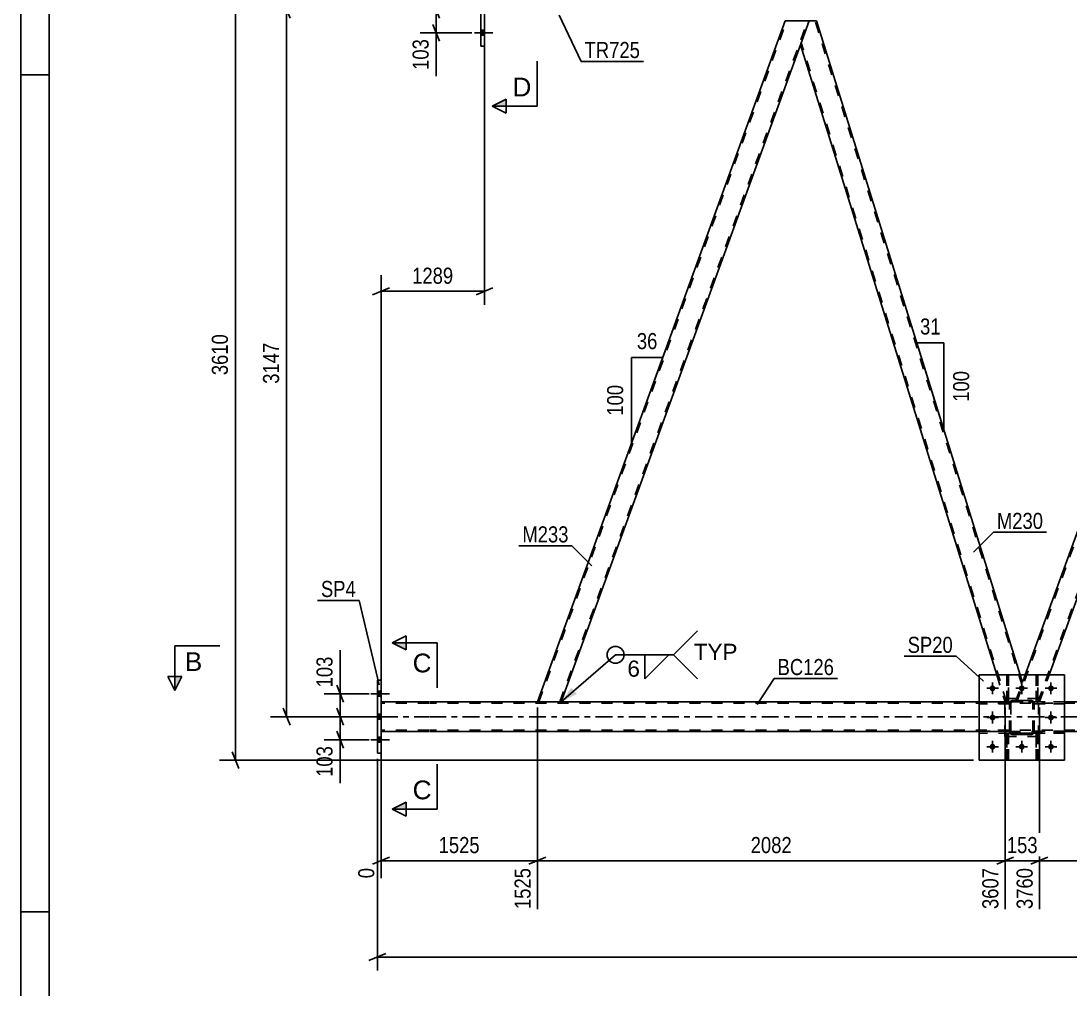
# Model space of a CAD drawing. Header units: millimetres. Extents: x 0 to 841, y 0 to 594.
# Drawn here: x 0 to 186.8, y 284.3 to 456.6 of the extents above; entities that cross this region are included whole.
import ezdxf

# ---------------------------------------------------------------- set-up
doc = ezdxf.new("R2010")
doc.units = ezdxf.units.MM
doc.linetypes.add('DXK_LINE_DOT2', pattern=[3.9198, 1.9599, -1.9599])
doc.linetypes.add('DXK_LINE_DOT3', pattern=[5.9187, 2.979, -0.9799, 0.9799, -0.9799])
doc.styles.add('Arial', font='arial.ttf', dxfattribs={"height": 0.2})
doc.styles.add('Arial Narrow', font='ARIALN.TTF', dxfattribs={"height": 0.2})

# ---------------------------------------------------------------- blocks, each defined once
blk = doc.blocks.new('Unknown-248143587-1133')
at = {"color": 5, "linetype": 'Continuous'}
for p, q in [((0, 594), (0, 0)), ((5, 589), (5, 5)), ((5, 447), (0, 447)), ((5, 298), (0, 298))]:
    blk.add_line(p, q, dxfattribs=at)
blk = doc.blocks.new('Bolt-248143587-3874 - 3863')
at = {"linetype": 'Continuous'}
for points in [[(173.52, 337.8, -1), (172.48, 337.8, -1)], [(178.72, 337.8, -1), (177.68, 337.8, -1)], [(183.92, 337.8, -1), (182.88, 337.8, -1)], [(173.52, 332.6, -1), (172.48, 332.6, -1)], [(183.92, 332.6, -1), (182.88, 332.6, -1)], [(173.52, 327.4, -1), (172.48, 327.4, -1)], [(178.72, 327.4, -1), (177.68, 327.4, -1)], [(183.92, 327.4, -1), (182.88, 327.4, -1)]]:
    blk.add_hatch(color=1, dxfattribs=at).paths.add_polyline_path(points)
at = {"color": 1, "linetype": 'Continuous'}
for p, q in [((173, 338.84), (173, 336.76)), ((178.2, 338.84), (178.2, 336.76)), ((183.4, 338.84), (183.4, 336.76)), ((174.04, 337.8), (171.96, 337.8)), ((179.24, 337.8), (177.16, 337.8)), ((184.44, 337.8), (182.36, 337.8)), ((174.04, 332.6), (171.96, 332.6)), ((173, 333.64), (173, 331.56)), ((184.44, 332.6), (182.36, 332.6)), ((183.4, 333.64), (183.4, 331.56)), ((174.04, 327.4), (171.96, 327.4)), ((173, 328.44), (173, 326.36)), ((179.24, 327.4), (177.16, 327.4)), ((178.2, 328.44), (178.2, 326.36)), ((184.44, 327.4), (182.36, 327.4)), ((183.4, 328.44), (183.4, 326.36))]:
    blk.add_line(p, q, dxfattribs=at)
blk = doc.blocks.new('Part-248143587-3950 - 3863')
at = {"color": 2, "linetype": 'Continuous'}
for p, q in [((72.63, 335.38), (64.11, 335.38)), ((170.6, 335.38), (72.73, 335.38)), ((340.86, 335.38), (185.8, 335.38)), ((72.63, 330.1), (64.11, 330.1)), ((170.6, 330.1), (72.73, 330.1)), ((340.86, 330.1), (185.8, 330.1))]:
    blk.add_line(p, q, dxfattribs=at)
at = {"color": 7, "linetype": 'DXK_LINE_DOT2'}
for p, q in [((64.11, 330.1), (64.11, 335.38)), ((72.63, 335.14), (64.11, 335.14)), ((744.27, 335.14), (72.73, 335.14)), ((185.8, 335.38), (170.6, 335.38)), ((72.63, 330.34), (64.11, 330.34)), ((744.27, 330.34), (72.73, 330.34)), ((185.8, 330.1), (170.6, 330.1))]:
    blk.add_line(p, q, dxfattribs=at)
at = {"color": 7, "linetype": 'DXK_LINE_DOT3'}
for p, q in [((64.11, 332.74), (72.63, 332.74)), ((72.73, 332.74), (744.27, 332.74))]:
    blk.add_line(p, q, dxfattribs=at)
blk = doc.blocks.new('Part-248143587-3980 - 3863')
at = {"color": 7, "linetype": 'DXK_LINE_DOT2'}
for p, q in [((176, 335.12), (176.04, 335.31)), ((176.04, 335.31), (176, 335.12)), ((176, 330.08), (176, 335.12)), ((176, 335.12), (176, 335.12)), ((176, 330.08), (176, 335.12)), ((176.24, 335.12), (176.26, 335.21)), ((176.26, 335.21), (176.24, 335.12)), ((176.24, 330.08), (176.24, 335.12)), ((176.24, 335.12), (176.24, 335.12)), ((176.24, 335.12), (176.24, 330.08)), ((176.26, 335.21), (176.31, 335.29)), ((176.31, 335.29), (176.26, 335.21)), ((176.3, 335.57), (176.48, 335.6)), ((176.48, 335.6), (176.3, 335.57)), ((176.31, 335.29), (176.39, 335.34)), ((176.39, 335.34), (176.31, 335.29)), ((176.39, 335.34), (176.48, 335.36)), ((176.48, 335.36), (176.39, 335.34)), ((176.48, 335.6), (179.92, 335.6)), ((176.48, 335.6), (176.48, 335.6)), ((176.48, 335.6), (179.92, 335.6)), ((176.48, 335.36), (179.92, 335.36)), ((176.48, 335.36), (176.48, 335.36)), ((176.48, 335.36), (179.92, 335.36)), ((179.92, 335.6), (179.92, 335.6)), ((179.92, 335.6), (180.1, 335.57)), ((180.1, 335.57), (179.92, 335.6)), ((179.92, 335.36), (179.92, 335.36)), ((179.92, 335.36), (180.01, 335.34)), ((180.01, 335.34), (180.09, 335.29)), ((180.09, 335.29), (180.14, 335.21)), ((180.14, 335.21), (180.09, 335.29)), ((180.14, 335.21), (180.16, 335.12)), ((180.16, 335.12), (180.14, 335.21)), ((180.16, 330.08), (180.16, 335.12)), ((180.16, 335.12), (180.16, 335.12)), ((180.16, 330.08), (180.16, 335.12)), ((180.36, 335.31), (180.4, 335.12)), ((180.4, 335.12), (180.36, 335.31)), ((180.4, 330.08), (180.4, 335.12)), ((180.4, 335.12), (180.4, 335.12)), ((180.4, 330.08), (180.4, 335.12)), ((176, 330.08), (176, 330.08)), ((176.04, 329.9), (176, 330.08)), ((176, 330.08), (176.04, 329.9)), ((176.24, 330.08), (176.24, 330.08)), ((176.26, 329.99), (176.24, 330.08)), ((176.24, 330.08), (176.26, 329.99)), ((176.31, 329.91), (176.26, 329.99)), ((176.26, 329.99), (176.31, 329.91)), ((176.48, 329.6), (176.3, 329.64)), ((176.3, 329.64), (176.48, 329.6)), ((176.39, 329.86), (176.31, 329.91)), ((176.48, 329.84), (176.39, 329.86)), ((176.48, 329.84), (179.92, 329.84)), ((176.48, 329.84), (176.48, 329.84)), ((176.48, 329.84), (179.92, 329.84)), ((176.48, 329.6), (179.92, 329.6)), ((176.48, 329.6), (176.48, 329.6)), ((179.92, 329.6), (176.48, 329.6)), ((180.01, 329.86), (179.92, 329.84)), ((179.92, 329.84), (180.01, 329.86)), ((179.92, 329.84), (179.92, 329.84)), ((180.1, 329.64), (179.92, 329.6)), ((179.92, 329.6), (180.1, 329.64)), ((179.92, 329.6), (179.92, 329.6)), ((180.09, 329.91), (180.01, 329.86)), ((180.01, 329.86), (180.09, 329.91)), ((180.14, 329.99), (180.09, 329.91)), ((180.09, 329.91), (180.14, 329.99)), ((180.16, 330.08), (180.14, 329.99)), ((180.14, 329.99), (180.16, 330.08)), ((180.16, 330.08), (180.16, 330.08)), ((180.4, 330.08), (180.36, 329.9)), ((180.36, 329.9), (180.4, 330.08)), ((180.4, 330.08), (180.4, 330.08))]:
    blk.add_line(p, q, dxfattribs=at)
at = {"color": 7, "linetype": 'DXK_LINE_DOT3'}
blk.add_line((178.2, 332.6), (178.2, 332.6), dxfattribs=at)
at = {"color": 7, "linetype": 'DXK_LINE_DOT2'}
for centre, start, end in [((176.48, 335.12), 112.5, 157.5), ((176.48, 335.12), 112.5, 157.5), ((179.92, 335.12), 22.5, 67.5), ((179.92, 335.12), 22.5, 67.5), ((176.48, 330.08), 202.5, 247.5), ((176.48, 330.08), 202.5, 247.5), ((179.92, 330.08), 292.5, 337.5), ((179.92, 330.08), 292.5, 337.5)]:
    blk.add_arc(centre, 0.48, start, end, dxfattribs=at)
blk = doc.blocks.new('Part-248143587-3921 - 3863')
at = {"color": 2, "linetype": 'Continuous'}
for p, q in [((185.8, 340.2), (170.6, 340.2)), ((170.6, 340.2), (170.6, 325)), ((185.8, 340.2), (185.8, 325)), ((185.8, 325), (170.6, 325))]:
    blk.add_line(p, q, dxfattribs=at)
blk = doc.blocks.new('Part-248143587-3922 - 3863')
at = {"color": 7, "linetype": 'DXK_LINE_DOT2'}
for p, q in [((180.4, 335.04), (180.4, 335.36)), ((180.4, 335.36), (185.8, 335.36)), ((185.8, 335.04), (180.4, 335.04)), ((181, 335.04), (181, 335.36)), ((185.8, 335.36), (185.8, 335.04))]:
    blk.add_line(p, q, dxfattribs=at)
blk = doc.blocks.new('Part-248143587-3923 - 3863')
at = {"color": 7, "linetype": 'DXK_LINE_DOT2'}
for p, q in [((180.4, 329.84), (180.4, 330.16)), ((180.4, 330.16), (185.8, 330.16)), ((185.8, 329.84), (180.4, 329.84)), ((181, 329.84), (181, 330.16)), ((185.8, 330.16), (185.8, 329.84))]:
    blk.add_line(p, q, dxfattribs=at)
blk = doc.blocks.new('Part-248143587-3924 - 3863')
at = {"color": 7, "linetype": 'DXK_LINE_DOT2'}
for p, q in [((176, 335.36), (170.6, 335.36)), ((170.6, 335.04), (170.6, 335.36)), ((176, 335.04), (170.6, 335.04)), ((175.4, 335.04), (175.4, 335.36)), ((176, 335.36), (176, 335.04))]:
    blk.add_line(p, q, dxfattribs=at)
blk = doc.blocks.new('Part-248143587-3925 - 3863')
at = {"color": 7, "linetype": 'DXK_LINE_DOT2'}
for p, q in [((176, 330.16), (170.6, 330.16)), ((170.6, 329.84), (170.6, 330.16)), ((176, 329.84), (170.6, 329.84)), ((175.4, 329.84), (175.4, 330.16)), ((176, 330.16), (176, 329.84))]:
    blk.add_line(p, q, dxfattribs=at)
blk = doc.blocks.new('Part-248143587-3926 - 3863')
at = {"color": 2, "linetype": 'Continuous'}
for p, q in [((180.75, 340.2), (180.75, 340.2)), ((181.07, 340.2), (180.75, 340.2)), ((181.07, 340.2), (181.07, 340.2))]:
    blk.add_line(p, q, dxfattribs=at)
at = {"color": 7, "linetype": 'DXK_LINE_DOT2'}
for p, q in [((180.75, 335.36), (180.75, 340.2)), ((181.07, 335.36), (181.07, 340.2)), ((180.75, 335.96), (181.07, 335.96)), ((181.07, 335.36), (180.75, 335.36))]:
    blk.add_line(p, q, dxfattribs=at)
blk = doc.blocks.new('Part-248143587-3927 - 3863')
at = {"color": 2, "linetype": 'Continuous'}
for p, q in [((175.55, 340.2), (175.55, 340.2)), ((175.87, 340.2), (175.55, 340.2)), ((175.87, 340.2), (175.87, 340.2))]:
    blk.add_line(p, q, dxfattribs=at)
at = {"color": 7, "linetype": 'DXK_LINE_DOT2'}
for p, q in [((175.55, 335.36), (175.55, 340.2)), ((175.87, 335.36), (175.87, 340.2)), ((175.55, 335.96), (175.87, 335.96)), ((175.87, 335.36), (175.55, 335.36))]:
    blk.add_line(p, q, dxfattribs=at)
blk = doc.blocks.new('Part-248143587-3928 - 3863')
at = {"color": 7, "linetype": 'DXK_LINE_DOT2'}
for p, q in [((181.07, 329.84), (180.75, 329.84)), ((180.75, 329.84), (180.75, 325)), ((180.75, 329.24), (181.07, 329.24)), ((181.07, 329.84), (181.07, 325)), ((180.75, 325), (181.07, 325))]:
    blk.add_line(p, q, dxfattribs=at)
blk = doc.blocks.new('Part-248143587-3929 - 3863')
at = {"color": 7, "linetype": 'DXK_LINE_DOT2'}
for p, q in [((175.87, 329.84), (175.55, 329.84)), ((175.55, 329.84), (175.55, 325)), ((175.55, 329.24), (175.87, 329.24)), ((175.87, 329.84), (175.87, 325)), ((175.55, 325), (175.87, 325))]:
    blk.add_line(p, q, dxfattribs=at)
blk = doc.blocks.new('Bolt-248143587-3930 - 3863')
at = {"linetype": 'Continuous'}
for points in [[(82.53, 462.26), (82.53, 463.14), (81.89, 463.14), (81.89, 462.26)], [(82.53, 462.26), (82.53, 463.14), (81.89, 463.14), (81.89, 462.26)], [(82.53, 462.26), (82.53, 463.14), (81.89, 463.14), (81.89, 462.26)], [(82.53, 458.16), (82.53, 459.04), (81.89, 459.04), (81.89, 458.16)], [(82.53, 458.16), (82.53, 459.04), (81.89, 459.04), (81.89, 458.16)], [(82.53, 454.06), (82.53, 454.94), (81.89, 454.94), (81.89, 454.06)], [(82.53, 454.06), (82.53, 454.94), (81.89, 454.94), (81.89, 454.06)], [(82.53, 454.06), (82.53, 454.94), (81.89, 454.94), (81.89, 454.06)]]:
    blk.add_hatch(color=1, dxfattribs=at).paths.add_polyline_path(points)
at = {"color": 1, "linetype": 'Continuous'}
for p, q in [((80.73, 462.7), (84.05, 462.7)), ((80.73, 462.7), (84.05, 462.7)), ((80.73, 462.7), (84.05, 462.7)), ((81.89, 463.14), (82.53, 463.14)), ((81.89, 463.14), (82.53, 463.14)), ((81.89, 463.14), (82.53, 463.14)), ((81.89, 462.26), (82.53, 462.26)), ((81.89, 462.26), (82.53, 462.26)), ((81.89, 462.26), (82.53, 462.26)), ((80.73, 458.6), (84.05, 458.6)), ((80.73, 458.6), (84.05, 458.6)), ((81.89, 459.04), (82.53, 459.04)), ((81.89, 459.04), (82.53, 459.04)), ((81.89, 458.16), (82.53, 458.16)), ((81.89, 458.16), (82.53, 458.16)), ((80.73, 454.5), (84.05, 454.5)), ((80.73, 454.5), (84.05, 454.5)), ((80.73, 454.5), (84.05, 454.5)), ((81.89, 454.94), (82.53, 454.94)), ((81.89, 454.94), (82.53, 454.94)), ((81.89, 454.94), (82.53, 454.94)), ((81.89, 454.06), (82.53, 454.06)), ((81.89, 454.06), (82.53, 454.06)), ((81.89, 454.06), (82.53, 454.06))]:
    blk.add_line(p, q, dxfattribs=at)
blk = doc.blocks.new('Bolt-248143587-3931 - 3863')
at = {"linetype": 'Continuous'}
for points in [[(64.11, 336.4), (64.11, 337.28), (63.47, 337.28), (63.47, 336.4)], [(64.11, 336.4), (64.11, 337.28), (63.47, 337.28), (63.47, 336.4)], [(64.11, 336.4), (64.11, 337.28), (63.47, 337.28), (63.47, 336.4)], [(64.11, 332.3), (64.11, 333.18), (63.47, 333.18), (63.47, 332.3)], [(64.11, 332.3), (64.11, 333.18), (63.47, 333.18), (63.47, 332.3)], [(64.11, 328.2), (64.11, 329.08), (63.47, 329.08), (63.47, 328.2)], [(64.11, 328.2), (64.11, 329.08), (63.47, 329.08), (63.47, 328.2)], [(64.11, 328.2), (64.11, 329.08), (63.47, 329.08), (63.47, 328.2)]]:
    blk.add_hatch(color=1, dxfattribs=at).paths.add_polyline_path(points)
at = {"color": 1, "linetype": 'Continuous'}
for p, q in [((62.31, 336.84), (65.63, 336.84)), ((62.31, 336.84), (65.63, 336.84)), ((62.31, 336.84), (65.63, 336.84)), ((63.47, 337.28), (64.11, 337.28)), ((63.47, 337.28), (64.11, 337.28)), ((63.47, 337.28), (64.11, 337.28)), ((63.47, 336.4), (64.11, 336.4)), ((63.47, 336.4), (64.11, 336.4)), ((63.47, 336.4), (64.11, 336.4)), ((62.31, 332.74), (65.63, 332.74)), ((62.31, 332.74), (65.63, 332.74)), ((63.47, 333.18), (64.11, 333.18)), ((63.47, 333.18), (64.11, 333.18)), ((63.47, 332.3), (64.11, 332.3)), ((63.47, 332.3), (64.11, 332.3)), ((63.47, 329.08), (64.11, 329.08)), ((63.47, 329.08), (64.11, 329.08)), ((63.47, 329.08), (64.11, 329.08)), ((62.31, 328.64), (65.63, 328.64)), ((62.31, 328.64), (65.63, 328.64)), ((62.31, 328.64), (65.63, 328.64)), ((63.47, 328.2), (64.11, 328.2)), ((63.47, 328.2), (64.11, 328.2)), ((63.47, 328.2), (64.11, 328.2))]:
    blk.add_line(p, q, dxfattribs=at)
blk = doc.blocks.new('Part-248143587-3978 - 3863')
at = {"color": 2, "linetype": 'Continuous'}
for p, q in [((81.89, 465.1), (82.53, 465.1)), ((81.89, 452.1), (81.89, 465.1)), ((82.53, 465.1), (82.53, 452.1)), ((82.53, 452.1), (81.89, 452.1))]:
    blk.add_line(p, q, dxfattribs=at)
blk = doc.blocks.new('Part-248143587-3979 - 3863')
at = {"color": 7, "linetype": 'DXK_LINE_DOT2'}
for p, q in [((181.2, 336), (175.2, 336)), ((175.2, 329.2), (175.2, 336)), ((181.2, 329.2), (181.2, 336)), ((181.2, 329.2), (175.2, 329.2))]:
    blk.add_line(p, q, dxfattribs=at)
blk = doc.blocks.new('Part-248143587-3985 - 3863')
at = {"color": 2, "linetype": 'Continuous'}
for p, q in [((140.33, 456.6), (138.79, 452.35)), ((141.65, 456.6), (140.33, 456.6)), ((177.93, 340.2), (141.65, 456.6)), ((173.74, 340.2), (138.79, 452.35))]:
    blk.add_line(p, q, dxfattribs=at)
at = {"color": 7, "linetype": 'DXK_LINE_DOT2'}
for p, q in [((178.22, 338.48), (141.4, 456.6)), ((175.5, 335.38), (138.92, 452.72)), ((173.74, 340.2), (175.24, 335.38)), ((178.35, 338.85), (177.93, 340.2)), ((177.09, 335.38), (178.35, 338.85)), ((175.24, 335.38), (177.09, 335.38))]:
    blk.add_line(p, q, dxfattribs=at)
blk = doc.blocks.new('Part-248143587-3990 - 3863')
at = {"color": 2, "linetype": 'Continuous'}
for p, q in [((91.95, 335.38), (136.08, 456.6)), ((136.08, 456.6), (140.33, 456.6)), ((96.21, 335.38), (138.79, 452.35))]:
    blk.add_line(p, q, dxfattribs=at)
at = {"color": 7, "linetype": 'DXK_LINE_DOT2'}
for p, q in [((92.21, 335.38), (136.33, 456.6)), ((95.96, 335.38), (140.08, 456.6)), ((136.33, 456.6), (136.35, 456.6)), ((138.79, 452.35), (140.33, 456.6)), ((96.21, 335.38), (91.95, 335.38))]:
    blk.add_line(p, q, dxfattribs=at)
blk = doc.blocks.new('Part-248143587-3995 - 3863')
at = {"color": 7, "linetype": 'DXK_LINE_DOT2'}
for p, q in [((177.34, 335.38), (221.46, 456.6)), ((181.09, 335.38), (225.21, 456.6)), ((221.46, 456.6), (221.48, 456.6)), ((225.47, 456.6), (223.92, 452.35)), ((177.09, 335.38), (178.84, 340.2)), ((181.35, 335.38), (183.1, 340.2)), ((181.35, 335.38), (177.09, 335.38))]:
    blk.add_line(p, q, dxfattribs=at)
at = {"color": 2, "linetype": 'Continuous'}
for p, q in [((221.21, 456.6), (178.84, 340.2)), ((225.47, 456.6), (221.21, 456.6)), ((183.1, 340.2), (223.92, 452.35))]:
    blk.add_line(p, q, dxfattribs=at)
blk = doc.blocks.new('Part-248143587-4035 - 3863')
at = {"color": 2, "linetype": 'Continuous'}
for p, q in [((63.47, 339.24), (64.11, 339.24)), ((63.47, 326.24), (63.47, 339.24)), ((64.11, 339.24), (64.11, 326.24)), ((64.11, 326.24), (63.47, 326.24))]:
    blk.add_line(p, q, dxfattribs=at)
blk = doc.blocks.new('Part-248143587-4052 - 3863')
at = {"color": 7, "linetype": 'DXK_LINE_DOT2'}
for p, q in [((181.2, 335.36), (180.4, 335.36)), ((180.4, 335.36), (180.4, 335.04)), ((180.4, 335.04), (180.4, 335.36)), ((180.4, 335.04), (185.8, 335.04)), ((185.8, 335.36), (181, 335.36)), ((181, 335.36), (181, 335.04)), ((185.8, 335.36), (185.8, 335.04))]:
    blk.add_line(p, q, dxfattribs=at)
blk = doc.blocks.new('Part-248143587-4055 - 3863')
at = {"color": 7, "linetype": 'DXK_LINE_DOT2'}
for p, q in [((185.8, 330.16), (180.4, 330.16)), ((180.4, 329.84), (180.4, 330.16)), ((180.4, 329.84), (180.4, 330.16)), ((180.4, 329.84), (185.8, 329.84)), ((181, 329.84), (181, 330.16)), ((185.8, 330.1), (185.8, 330.16))]:
    blk.add_line(p, q, dxfattribs=at)
at = {"color": 2, "linetype": 'Continuous'}
for q in [(185.8, 330.1), (185.8, 329.84)]:
    blk.add_line((185.8, 329.84), q, dxfattribs=at)
blk = doc.blocks.new('Part-248143587-4058 - 3863')
at = {"color": 7, "linetype": 'DXK_LINE_DOT2'}
for p, q in [((170.6, 335.04), (170.6, 335.36)), ((170.6, 335.36), (175.87, 335.36)), ((176, 335.04), (170.6, 335.04)), ((175.4, 335.04), (175.4, 335.36)), ((175.4, 335.36), (176, 335.36)), ((175.4, 335.04), (176, 335.04)), ((176, 335.04), (176, 335.36)), ((176, 335.36), (176, 335.04))]:
    blk.add_line(p, q, dxfattribs=at)
blk = doc.blocks.new('Part-248143587-4061 - 3863')
at = {"color": 7, "linetype": 'DXK_LINE_DOT2'}
for p, q in [((170.6, 329.84), (170.6, 330.16)), ((170.6, 330.16), (176, 330.16)), ((176, 329.84), (170.6, 329.84)), ((175.4, 329.84), (175.4, 330.16)), ((175.4, 330.16), (176, 330.16)), ((175.4, 329.84), (176, 329.84)), ((176, 329.84), (176, 330.16)), ((176, 330.16), (176, 329.84))]:
    blk.add_line(p, q, dxfattribs=at)
blk = doc.blocks.new('Part-248143587-4085 - 3863')
at = {"color": 7, "linetype": 'DXK_LINE_DOT2'}
for p, q in [((170.6, 325), (170.6, 340.2)), ((185.8, 340.2), (170.6, 340.2)), ((185.8, 330.1), (185.8, 335.38))]:
    blk.add_line(p, q, dxfattribs=at)
at = {"color": 2, "linetype": 'Continuous'}
for p, q in [((185.8, 340.2), (185.8, 340.2)), ((185.8, 335.38), (185.8, 340.2)), ((185.8, 325), (185.8, 330.1)), ((170.6, 325), (170.6, 325)), ((170.6, 325), (185.8, 325))]:
    blk.add_line(p, q, dxfattribs=at)
blk = doc.blocks.new('Part-248143587-4086 - 3863')
at = {"color": 7, "linetype": 'DXK_LINE_DOT2'}
for p, q in [((175.87, 340.2), (175.55, 340.2)), ((175.55, 340.2), (175.55, 335.96)), ((175.55, 335.36), (175.55, 340.2)), ((175.87, 335.96), (175.87, 340.2)), ((175.87, 340.2), (175.87, 335.36)), ((175.87, 335.96), (175.55, 335.96)), ((175.55, 335.96), (175.55, 335.36)), ((175.87, 335.36), (175.55, 335.36)), ((175.87, 335.36), (175.87, 335.96)), ((175.87, 335.36), (175.87, 335.36))]:
    blk.add_line(p, q, dxfattribs=at)
blk = doc.blocks.new('Part-248143587-4087 - 3863')
at = {"color": 7, "linetype": 'DXK_LINE_DOT2'}
for p, q in [((181.07, 340.2), (180.75, 340.2)), ((180.75, 340.2), (180.75, 335.96)), ((180.75, 335.36), (180.75, 340.2)), ((181.07, 335.96), (181.07, 340.2)), ((181.07, 340.2), (181.07, 335.36)), ((181.07, 335.96), (180.75, 335.96)), ((180.75, 335.96), (180.75, 335.36)), ((181.07, 335.36), (180.75, 335.36)), ((181.07, 335.36), (181.07, 335.96)), ((181.07, 335.36), (181.07, 335.36))]:
    blk.add_line(p, q, dxfattribs=at)
blk = doc.blocks.new('Part-248143587-4088 - 3863')
at = {"color": 7, "linetype": 'DXK_LINE_DOT2'}
for p, q in [((175.87, 329.84), (175.55, 329.84)), ((175.55, 329.24), (175.55, 329.84)), ((175.55, 325), (175.55, 329.84)), ((175.87, 329.24), (175.55, 329.24)), ((175.55, 329.24), (175.55, 325)), ((175.87, 329.84), (175.87, 325)), ((175.87, 325), (175.87, 329.84))]:
    blk.add_line(p, q, dxfattribs=at)
at = {"color": 2, "linetype": 'Continuous'}
blk.add_line((175.55, 325), (175.87, 325), dxfattribs=at)
blk = doc.blocks.new('Part-248143587-4089 - 3863')
at = {"color": 7, "linetype": 'DXK_LINE_DOT2'}
for p, q in [((181.07, 329.84), (180.75, 329.84)), ((180.75, 329.24), (180.75, 329.84)), ((180.75, 325), (180.75, 329.84)), ((181.07, 329.24), (180.75, 329.24)), ((180.75, 329.24), (180.75, 325)), ((181.07, 329.84), (181.07, 325)), ((181.07, 325), (181.07, 329.84))]:
    blk.add_line(p, q, dxfattribs=at)
at = {"color": 2, "linetype": 'Continuous'}
blk.add_line((180.75, 325), (181.07, 325), dxfattribs=at)
blk = doc.blocks.new('Part-248143587-4090 - 3863')
at = {"color": 7, "linetype": 'DXK_LINE_DOT2'}
for p, q in [((176, 335.12), (176.03, 335.31)), ((176.03, 335.31), (176, 335.12)), ((176, 330.08), (176, 335.12)), ((176.24, 335.12), (176.25, 335.22)), ((176.24, 330.08), (176.24, 335.12)), ((176.25, 335.22), (176.31, 335.29)), ((176.29, 335.57), (176.48, 335.6)), ((176.48, 335.6), (176.29, 335.57)), ((176.31, 335.29), (176.38, 335.35)), ((176.38, 335.35), (176.48, 335.36)), ((179.92, 335.6), (176.48, 335.6)), ((176.48, 335.36), (179.92, 335.36)), ((179.92, 335.6), (180.1, 335.57)), ((180.1, 335.57), (179.92, 335.6)), ((179.92, 335.36), (180.01, 335.35)), ((180.01, 335.35), (180.08, 335.29)), ((180.08, 335.29), (180.14, 335.22)), ((180.14, 335.22), (180.16, 335.12)), ((180.16, 330.08), (180.16, 335.12)), ((180.36, 335.31), (180.4, 335.12)), ((180.4, 335.12), (180.36, 335.31)), ((180.4, 330.08), (180.4, 335.12)), ((176.03, 329.9), (176, 330.08)), ((176, 330.08), (176.03, 329.9)), ((176.25, 329.99), (176.24, 330.08)), ((176.31, 329.91), (176.25, 329.99)), ((176.48, 329.6), (176.29, 329.64)), ((176.29, 329.64), (176.48, 329.6)), ((176.38, 329.86), (176.31, 329.91)), ((176.48, 329.84), (176.38, 329.86)), ((179.92, 329.84), (176.48, 329.84)), ((179.92, 329.6), (176.48, 329.6)), ((180.01, 329.86), (179.92, 329.84)), ((180.1, 329.64), (179.92, 329.6)), ((179.92, 329.6), (180.1, 329.64)), ((180.08, 329.91), (180.01, 329.86)), ((180.14, 329.99), (180.08, 329.91)), ((180.16, 330.08), (180.14, 329.99)), ((180.4, 330.08), (180.36, 329.9)), ((180.36, 329.9), (180.4, 330.08))]:
    blk.add_line(p, q, dxfattribs=at)
at = {"color": 7, "linetype": 'DXK_LINE_DOT3'}
blk.add_line((178.2, 332.6), (178.2, 332.6), dxfattribs=at)
at = {"color": 7, "linetype": 'DXK_LINE_DOT2'}
for centre, start, end in [((176.48, 335.12), 112.5, 157.5), ((176.48, 335.12), 112.5, 157.5), ((179.92, 335.12), 22.5, 67.5), ((179.92, 335.12), 22.5, 67.5), ((176.48, 330.08), 202.5, 247.5), ((176.48, 330.08), 202.5, 247.5), ((179.92, 330.08), 292.5, 337.5), ((179.92, 330.08), 292.5, 337.5)]:
    blk.add_arc(centre, 0.48, start, end, dxfattribs=at)
blk = doc.blocks.new('Part-248143587-4091 - 3863')
at = {"color": 7, "linetype": 'DXK_LINE_DOT2'}
for p, q in [((181.2, 336), (175.2, 336)), ((175.2, 329.2), (175.2, 336)), ((181.2, 329.2), (181.2, 336)), ((181.2, 329.2), (175.2, 329.2))]:
    blk.add_line(p, q, dxfattribs=at)
blk = doc.blocks.new('Bolt-248143587-4113 - 3863')
at = {"color": 1, "linetype": 'Continuous'}
for p, q in [((173, 338.84), (173, 338.15)), ((178.2, 338.84), (178.2, 338.15)), ((183.4, 338.84), (183.4, 338.15)), ((171.96, 337.8), (172.65, 337.8)), ((173, 336.76), (173, 337.45)), ((174.04, 337.8), (173.35, 337.8)), ((177.16, 337.8), (177.85, 337.8)), ((178.2, 336.76), (178.2, 337.45)), ((179.24, 337.8), (178.55, 337.8)), ((182.36, 337.8), (183.05, 337.8)), ((183.4, 336.76), (183.4, 337.45)), ((184.44, 337.8), (183.75, 337.8)), ((171.96, 332.6), (172.65, 332.6)), ((173, 333.64), (173, 332.95)), ((174.04, 332.6), (173.35, 332.6)), ((182.36, 332.6), (183.05, 332.6)), ((183.4, 333.64), (183.4, 332.95)), ((184.44, 332.6), (183.75, 332.6)), ((173, 331.56), (173, 332.25)), ((183.4, 331.56), (183.4, 332.25)), ((171.96, 327.4), (172.65, 327.4)), ((173, 328.44), (173, 327.75)), ((173, 326.36), (173, 327.05)), ((174.04, 327.4), (173.35, 327.4)), ((177.16, 327.4), (177.85, 327.4)), ((178.2, 328.44), (178.2, 327.75)), ((178.2, 326.36), (178.2, 327.05)), ((179.24, 327.4), (178.55, 327.4)), ((182.36, 327.4), (183.05, 327.4)), ((183.4, 328.44), (183.4, 327.75)), ((183.4, 326.36), (183.4, 327.05)), ((184.44, 327.4), (183.75, 327.4))]:
    blk.add_line(p, q, dxfattribs=at)
blk = doc.blocks.new('StraightDimension-248143587-17907 - 3863')
at = {"color": 7, "linetype": 'Continuous'}
for p, q in [((56.23, 338.34), (57.43, 335.34)), ((61.98, 336.84), (53.98, 336.84)), ((56.83, 332.74), (56.83, 336.84)), ((61.98, 332.74), (53.98, 332.74)), ((57.43, 331.24), (56.23, 334.24))]:
    blk.add_line(p, q, dxfattribs=at)
at = {"color": 0}
blk.add_wipeout([(56.08, 344.05), (51.88, 344.05), (51.88, 337.36), (56.08, 337.36)], dxfattribs=at)
at = {"color": 7, "linetype": 'Continuous'}
blk.add_line((56.83, 336.84), (56.83, 344.57), dxfattribs=at)
blk.add_line((56.83, 336.84), (56.83, 344.57), dxfattribs=at)
at = {"color": 3, "style": 'Arial Narrow'}
blk.add_text('103', height=2.863, rotation=90.0002, dxfattribs=at).set_placement((55.48, 337.96))
blk = doc.blocks.new('StraightDimension-248143587-17908 - 3863')
at = {"color": 7, "linetype": 'Continuous'}
for p, q in [((61.98, 332.74), (53.98, 332.74)), ((56.23, 334.24), (57.43, 331.24)), ((56.83, 328.64), (56.83, 332.74)), ((57.43, 327.14), (56.23, 330.14)), ((61.98, 328.64), (53.98, 328.64))]:
    blk.add_line(p, q, dxfattribs=at)
at = {"color": 0}
blk.add_wipeout([(56.08, 328.11), (51.88, 328.11), (51.88, 321.43), (56.08, 321.43)], dxfattribs=at)
at = {"color": 7, "linetype": 'Continuous'}
blk.add_line((56.83, 328.64), (56.83, 320.9), dxfattribs=at)
blk.add_line((56.83, 328.64), (56.83, 320.9), dxfattribs=at)
at = {"color": 3, "style": 'Arial Narrow'}
blk.add_text('103', height=2.863, rotation=90.0002, dxfattribs=at).set_placement((55.48, 322.03))
blk = doc.blocks.new('StraightDimension-248143587-4139 - 3863')
at = {"color": 7, "linetype": 'Continuous'}
for p, q in [((47.91, 457.1), (46.71, 460.1)), ((80.89, 458.6), (44.46, 458.6)), ((47.31, 332.74), (47.31, 458.6)), ((62.79, 332.74), (44.46, 332.74)), ((46.71, 334.24), (47.91, 331.24))]:
    blk.add_line(p, q, dxfattribs=at)
at = {"color": 0}
blk.add_wipeout([(46.56, 399.93), (42.36, 399.93), (42.36, 391.41), (46.56, 391.41)], dxfattribs=at)
at = {"color": 3, "style": 'Arial Narrow'}
blk.add_text('3147', height=2.863, rotation=90.0002, dxfattribs=at).set_placement((45.96, 392.01))
blk = doc.blocks.new('StraightDimension-248143587-4171 - 3863')
at = {"color": 7, "linetype": 'Continuous'}
for p, q in [((82.53, 455.6), (82.53, 406.07)), ((64.11, 336.38), (64.11, 411.32)), ((65.61, 409.07), (62.61, 407.87)), ((64.11, 408.47), (82.53, 408.47)), ((81.03, 407.87), (84.03, 409.07))]:
    blk.add_line(p, q, dxfattribs=at)
at = {"color": 0}
blk.add_wipeout([(77.57, 409.22), (77.57, 413.42), (69.06, 413.42), (69.06, 409.22)], dxfattribs=at)
at = {"color": 3, "style": 'Arial Narrow'}
blk.add_text('1289', height=2.863, dxfattribs=at).set_placement((69.66, 409.82))
blk = doc.blocks.new('StraightDimension-248143587-4160 - 3863')
at = {"color": 7, "linetype": 'Continuous'}
for p, q in [((38.79, 467.9), (37.59, 470.9)), ((83.45, 469.4), (35.34, 469.4)), ((38.19, 325), (38.19, 469.4)), ((37.59, 326.5), (38.79, 323.5)), ((169.6, 325), (35.34, 325))]:
    blk.add_line(p, q, dxfattribs=at)
at = {"color": 0}
blk.add_wipeout([(37.44, 401.46), (33.24, 401.46), (33.24, 392.94), (37.44, 392.94)], dxfattribs=at)
at = {"color": 3, "style": 'Arial Narrow'}
blk.add_text('3610', height=2.863, rotation=90.0002, dxfattribs=at).set_placement((36.84, 393.54))
blk = doc.blocks.new('StraightDimension-248143587-4478 - 3863')
at = {"color": 7, "linetype": 'Continuous'}
for p, q in [((181.35, 334.38), (181.35, 298.5)), ((260.38, 334.38), (260.38, 298.5)), ((182.85, 307.71), (179.85, 306.51)), ((181.35, 307.11), (260.38, 307.11)), ((258.88, 306.51), (261.88, 307.71))]:
    blk.add_line(p, q, dxfattribs=at)
at = {"color": 0}
blk.add_wipeout([(225.12, 307.86), (225.12, 312.06), (216.61, 312.06), (216.61, 307.86)], dxfattribs=at)
at = {"color": 0, "linetype": 'Continuous'}
blk.add_wipeout([(259.78, 306.41), (255.58, 306.41), (255.58, 297.9), (259.78, 297.9)], dxfattribs=at)
at = {"color": 3, "style": 'Arial Narrow'}
blk.add_text('1976', height=2.863, dxfattribs=at).set_placement((217.21, 308.46))
at = {"color": 3, "linetype": 'Continuous', "style": 'Arial Narrow'}
blk.add_text('5736', height=2.863, rotation=90.0002, dxfattribs=at).set_placement((259.18, 298.5))
blk = doc.blocks.new('StraightDimension-248143587-4498 - 3863')
at = {"color": 7, "linetype": 'Continuous'}
for p, q in [((175.24, 334.38), (175.24, 298.5)), ((181.35, 334.38), (181.35, 298.5)), ((173.74, 306.51), (176.74, 307.71)), ((175.24, 307.11), (181.35, 307.11)), ((182.85, 307.71), (179.85, 306.51))]:
    blk.add_line(p, q, dxfattribs=at)
at = {"color": 0}
blk.add_wipeout([(181.64, 307.86), (181.64, 312.06), (174.95, 312.06), (174.95, 307.86)], dxfattribs=at)
at = {"color": 0, "linetype": 'Continuous'}
blk.add_wipeout([(180.75, 306.41), (176.55, 306.41), (176.55, 297.9), (180.75, 297.9)], dxfattribs=at)
at = {"color": 3, "style": 'Arial Narrow'}
blk.add_text('153', height=2.863, dxfattribs=at).set_placement((175.55, 308.46))
at = {"color": 3, "linetype": 'Continuous', "style": 'Arial Narrow'}
blk.add_text('3760', height=2.863, rotation=90.0002, dxfattribs=at).set_placement((180.15, 298.5))
blk = doc.blocks.new('StraightDimension-248143587-4518 - 3863')
at = {"color": 7, "linetype": 'Continuous'}
for p, q in [((91.95, 334.38), (91.95, 298.5)), ((175.24, 334.38), (175.24, 298.5)), ((93.45, 307.71), (90.45, 306.51)), ((91.95, 307.11), (175.24, 307.11)), ((173.74, 306.51), (176.74, 307.71))]:
    blk.add_line(p, q, dxfattribs=at)
at = {"color": 0}
blk.add_wipeout([(137.86, 307.86), (137.86, 312.06), (129.34, 312.06), (129.34, 307.86)], dxfattribs=at)
at = {"color": 0, "linetype": 'Continuous'}
blk.add_wipeout([(174.64, 306.41), (170.44, 306.41), (170.44, 297.9), (174.64, 297.9)], dxfattribs=at)
at = {"color": 3, "style": 'Arial Narrow'}
blk.add_text('2082', height=2.863, dxfattribs=at).set_placement((129.94, 308.46))
at = {"color": 3, "linetype": 'Continuous', "style": 'Arial Narrow'}
blk.add_text('3607', height=2.863, rotation=90.0002, dxfattribs=at).set_placement((174.04, 298.5))
blk = doc.blocks.new('StraightDimension-248143587-4535 - 3863')
at = {"color": 7, "linetype": 'Continuous'}
for p, q in [((91.95, 334.38), (91.95, 298.5)), ((64.11, 329.1), (64.11, 303.98)), ((65.61, 307.71), (62.61, 306.51)), ((64.11, 307.11), (91.95, 307.11)), ((90.45, 306.51), (93.45, 307.71))]:
    blk.add_line(p, q, dxfattribs=at)
at = {"color": 0}
blk.add_wipeout([(82.29, 307.86), (82.29, 312.06), (73.77, 312.06), (73.77, 307.86)], dxfattribs=at)
at = {"color": 0, "linetype": 'Continuous'}
for points in [[(63.51, 306.41), (59.31, 306.41), (59.31, 303.38), (63.51, 303.38)], [(91.35, 306.41), (87.15, 306.41), (87.15, 297.9), (91.35, 297.9)]]:
    blk.add_wipeout(points, dxfattribs=at)
at = {"color": 3, "style": 'Arial Narrow'}
blk.add_text('1525', height=2.863, dxfattribs=at).set_placement((74.37, 308.46))
at = {"color": 3, "linetype": 'Continuous', "style": 'Arial Narrow'}
for s, height, p in [('0', 2.86, (62.91, 303.98)), ('1525', 2.863, (90.75, 298.5))]:
    blk.add_text(s, height=height, rotation=90.0002, dxfattribs=at).set_placement(p)
blk = doc.blocks.new('StraightDimension-248143587-4546 - 3863')
at = {"color": 7, "linetype": 'Continuous'}
for p, q in [((63.47, 325.24), (63.47, 287.56)), ((64.97, 290.56), (61.97, 289.36)), ((63.47, 289.96), (791.2, 289.96))]:
    blk.add_line(p, q, dxfattribs=at)
blk = doc.blocks.new('AngleDimension-248143587-4840 - 3863')
at = {"color": 7, "linetype": 'Continuous'}
for p, q in [((108.73, 396.68), (114.27, 396.68)), ((108.73, 381.46), (114.27, 396.68)), ((108.73, 381.46), (108.73, 396.68)), ((114.04, 396.06), (114.27, 396.68))]:
    blk.add_line(p, q, dxfattribs=at)
at = {"color": 0}
for points in [[(113.92, 397.58), (113.92, 401.78), (109.07, 401.78), (109.07, 397.58)], [(107.83, 392.41), (103.63, 392.41), (103.63, 385.73), (107.83, 385.73)]]:
    blk.add_wipeout(points, dxfattribs=at)
at = {"color": 3, "style": 'Arial Narrow'}
blk.add_text('36', height=2.863, dxfattribs=at).set_placement((109.67, 398.18))
blk.add_text('100', height=2.863, rotation=90.0002, dxfattribs=at).set_placement((107.23, 386.33))
blk = doc.blocks.new('AngleDimension-248143587-4854 - 3863')
at = {"color": 7, "linetype": 'Continuous'}
for p, q in [((162.68, 389.12), (159.52, 399.28)), ((164.34, 399.28), (159.52, 399.28)), ((164.34, 383.82), (159.52, 399.28)), ((164.34, 383.82), (164.34, 399.28))]:
    blk.add_line(p, q, dxfattribs=at)
at = {"color": 0}
for points in [[(164.35, 400.18), (164.35, 404.38), (159.5, 404.38), (159.5, 400.18)], [(169.44, 394.89), (165.24, 394.89), (165.24, 388.21), (169.44, 388.21)]]:
    blk.add_wipeout(points, dxfattribs=at)
at = {"color": 3, "style": 'Arial Narrow'}
blk.add_text('31', height=2.863, dxfattribs=at).set_placement((160.1, 400.78))
blk.add_text('100', height=2.863, rotation=90.0002, dxfattribs=at).set_placement((168.84, 388.81))
blk = doc.blocks.new('StraightDimension-248143587-17929 - 3863')
at = {"color": 7, "linetype": 'Continuous'}
for p, q in [((73.34, 460.1), (74.54, 457.1)), ((80.31, 458.6), (71.09, 458.6)), ((73.94, 454.5), (73.94, 458.6)), ((74.54, 453), (73.34, 456)), ((80.31, 454.5), (71.09, 454.5))]:
    blk.add_line(p, q, dxfattribs=at)
at = {"color": 0}
blk.add_wipeout([(73.19, 453.97), (68.99, 453.97), (68.99, 447.29), (73.19, 447.29)], dxfattribs=at)
at = {"color": 7, "linetype": 'Continuous'}
blk.add_line((73.94, 454.5), (73.94, 446.76), dxfattribs=at)
blk.add_line((73.94, 454.5), (73.94, 446.76), dxfattribs=at)
at = {"color": 3, "style": 'Arial Narrow'}
blk.add_text('103', height=2.863, rotation=90.0002, dxfattribs=at).set_placement((72.59, 447.89))
blk = doc.blocks.new('Mark-248143587-3946 - 3863')
at = {"color": 0}
blk.add_wipeout([(144.78, 340.15), (144.78, 343.15), (134.73, 343.15), (134.73, 340.15)], dxfattribs=at)
blk.add_wipeout([(144.78, 340.15), (144.78, 343.15), (134.73, 343.15), (134.73, 340.15)], dxfattribs=at)
at = {"color": 30, "linetype": 'Continuous'}
for p, q in [((131.08, 334.93), (134.13, 339.55)), ((134.13, 339.55), (145.38, 339.55))]:
    blk.add_line(p, q, dxfattribs=at)
at = {"color": 3, "style": 'Arial Narrow'}
blk.add_text('BC126', height=2.863, dxfattribs=at).set_placement((134.73, 340.15))
blk = doc.blocks.new('Mark-248143587-3917 - 3863')
at = {"color": 0}
blk.add_wipeout([(165.93, 344.1), (165.93, 347.1), (157.89, 347.1), (157.89, 344.1)], dxfattribs=at)
blk.add_wipeout([(165.93, 344.1), (165.93, 347.1), (157.89, 347.1), (157.89, 344.1)], dxfattribs=at)
at = {"color": 30, "linetype": 'Continuous'}
for p in [(157.29, 343.5), (171.41, 339.07)]:
    blk.add_line(p, (166.53, 343.5), dxfattribs=at)
at = {"color": 3, "style": 'Arial Narrow'}
blk.add_text('SP20', height=2.863, dxfattribs=at).set_placement((157.89, 344.1))
blk = doc.blocks.new('SectionMark-248143587-5063 - 3863')
at = {"linetype": 'Continuous'}
for points in [[(86.39, 477.86), (86.39, 476.61), (83.89, 477.86)], [(86.39, 442.67), (86.39, 441.42), (83.89, 441.42)]]:
    blk.add_hatch(color=6, dxfattribs=at).paths.add_polyline_path(points)
at = {"color": 6, "linetype": 'Continuous'}
for p, q in [((83.89, 477.86), (86.39, 479.11)), ((86.39, 476.61), (86.39, 479.11)), ((91.89, 477.86), (83.89, 477.86)), ((83.89, 477.86), (86.39, 476.61)), ((91.89, 477.86), (91.89, 469.86)), ((91.89, 441.42), (91.89, 449.42)), ((83.89, 441.42), (86.39, 442.67)), ((91.89, 441.42), (83.89, 441.42)), ((86.39, 440.17), (83.89, 441.42)), ((86.39, 442.67), (86.39, 440.17))]:
    blk.add_line(p, q, dxfattribs=at)
at = {"color": 0, "linetype": 'Continuous'}
for points in [[(90.89, 472.61), (90.89, 476.11), (87.52, 476.11), (87.52, 472.61)], [(90.89, 443.17), (90.89, 446.67), (87.52, 446.67), (87.52, 443.17)]]:
    blk.add_wipeout(points, dxfattribs=at)
at = {"color": 3, "linetype": 'Continuous', "style": 'Arial'}
for p in [(87.52, 472.61), (87.52, 443.17)]:
    blk.add_text('D', height=3.34, dxfattribs=at).set_placement(p)
blk = doc.blocks.new('Mark-248143587-3981 - 3863')
at = {"color": 0}
blk.add_wipeout([(182, 366.17), (182, 369.17), (173.78, 369.17), (173.78, 366.17)], dxfattribs=at)
blk.add_wipeout([(182, 366.17), (182, 369.17), (173.78, 369.17), (173.78, 366.17)], dxfattribs=at)
at = {"color": 30, "linetype": 'Continuous'}
for p, q in [((169.64, 362.04), (173.18, 365.57)), ((173.18, 365.57), (182.6, 365.57))]:
    blk.add_line(p, q, dxfattribs=at)
at = {"color": 3, "style": 'Arial Narrow'}
blk.add_text('M230', height=2.863, dxfattribs=at).set_placement((173.78, 366.17))
blk = doc.blocks.new('Mark-248143587-3986 - 3863')
at = {"color": 0}
blk.add_wipeout([(97.51, 363.77), (97.51, 366.77), (89.28, 366.77), (89.28, 363.77)], dxfattribs=at)
blk.add_wipeout([(97.51, 363.77), (97.51, 366.77), (89.28, 366.77), (89.28, 363.77)], dxfattribs=at)
at = {"color": 30, "linetype": 'Continuous'}
for p in [(88.68, 363.17), (101.64, 359.63)]:
    blk.add_line(p, (98.11, 363.17), dxfattribs=at)
at = {"color": 3, "style": 'Arial Narrow'}
blk.add_text('M233', height=2.863, dxfattribs=at).set_placement((89.28, 363.77))
blk = doc.blocks.new('SectionMark-248143587-5067 - 3863')
at = {"linetype": 'Continuous'}
blk.add_hatch(color=6, dxfattribs=at).paths.add_polyline_path([(27.42, 339.88), (28.67, 339.88), (27.42, 337.38)])
at = {"color": 6, "linetype": 'Continuous'}
for p, q in [((27.42, 345.38), (35.42, 345.38)), ((27.42, 345.38), (27.42, 337.38)), ((27.42, 337.38), (26.17, 339.88)), ((28.67, 339.88), (26.17, 339.88)), ((27.42, 337.38), (28.67, 339.88))]:
    blk.add_line(p, q, dxfattribs=at)
at = {"color": 0, "linetype": 'Continuous'}
blk.add_wipeout([(32.28, 340.88), (32.28, 344.38), (29.17, 344.38), (29.17, 340.88)], dxfattribs=at)
at = {"color": 3, "linetype": 'Continuous', "style": 'Arial'}
blk.add_text('B', height=3.34, dxfattribs=at).set_placement((29.17, 340.88))
blk = doc.blocks.new('Mark-248143587-4031 - 3863')
at = {"color": 0}
blk.add_wipeout([(59.62, 354.05), (59.62, 357.05), (53.41, 357.05), (53.41, 354.05)], dxfattribs=at)
blk.add_wipeout([(59.62, 354.05), (59.62, 357.05), (53.41, 357.05), (53.41, 354.05)], dxfattribs=at)
at = {"color": 30, "linetype": 'Continuous'}
for p in [(52.81, 353.45), (63.81, 338.41)]:
    blk.add_line(p, (60.22, 353.45), dxfattribs=at)
at = {"color": 3, "style": 'Arial Narrow'}
blk.add_text('SP4', height=2.863, dxfattribs=at).set_placement((53.41, 354.05))
blk = doc.blocks.new('Mark-248143587-4062 - 3863')
at = {"color": 0}
blk.add_wipeout([(110.23, 450), (110.23, 453), (100.37, 453), (100.37, 450)], dxfattribs=at)
blk.add_wipeout([(110.23, 450), (110.23, 453), (100.37, 453), (100.37, 450)], dxfattribs=at)
at = {"color": 30, "linetype": 'Continuous'}
for p, q in [((95.81, 457.62), (99.77, 449.4)), ((99.77, 449.4), (110.83, 449.4))]:
    blk.add_line(p, q, dxfattribs=at)
at = {"color": 3, "style": 'Arial Narrow'}
blk.add_text('TR725', height=2.863, dxfattribs=at).set_placement((100.37, 450))
blk = doc.blocks.new('SectionMark-248143587-5065 - 3863')
at = {"linetype": 'Continuous'}
for points in [[(68.61, 345.88), (68.61, 344.63), (66.11, 345.88)], [(68.61, 317.54), (68.61, 316.29), (66.11, 316.29)]]:
    blk.add_hatch(color=6, dxfattribs=at).paths.add_polyline_path(points)
at = {"color": 6, "linetype": 'Continuous'}
for p, q in [((66.11, 345.88), (68.61, 347.13)), ((74.11, 345.88), (66.11, 345.88)), ((66.11, 345.88), (68.61, 344.63)), ((68.61, 344.63), (68.61, 347.13)), ((74.11, 345.88), (74.11, 337.88)), ((74.11, 316.29), (74.11, 324.29)), ((66.11, 316.29), (68.61, 317.54)), ((74.11, 316.29), (66.11, 316.29)), ((68.61, 315.04), (66.11, 316.29)), ((68.61, 317.54), (68.61, 315.04))]:
    blk.add_line(p, q, dxfattribs=at)
at = {"color": 0, "linetype": 'Continuous'}
for points in [[(73.11, 340.63), (73.11, 344.13), (69.74, 344.13), (69.74, 340.63)], [(73.11, 318.04), (73.11, 321.54), (69.74, 321.54), (69.74, 318.04)]]:
    blk.add_wipeout(points, dxfattribs=at)
at = {"color": 3, "linetype": 'Continuous', "style": 'Arial'}
for p in [(69.74, 340.63), (69.74, 318.04)]:
    blk.add_text('C', height=3.34, dxfattribs=at).set_placement(p)
blk = doc.blocks.new('WeldMark-248143587-5075 - 3863')
at = {"linetype": 'Continuous'}
blk.add_hatch(color=30, dxfattribs=at).paths.add_polyline_path([(98.97, 336.78), (96.21, 335.38), (97.99, 337.91)])
at = {"color": 3, "linetype": 'Continuous'}
for q in [(120.49, 348.04), (120.49, 339.47)]:
    blk.add_line((116.2, 343.76), q, dxfattribs=at)
at = {"color": 30, "linetype": 'Continuous'}
blk.add_line((96.21, 335.38), (105.88, 343.76), dxfattribs=at)
at = {"color": 3, "linetype": 'Continuous'}
blk.add_arc((105.88, 343.76), 1.5, 90, 270, dxfattribs=at)
at = {"color": 0}
blk.add_wipeout([(110.4, 339.66), (110.4, 343.06), (107.78, 343.06), (107.78, 339.66)], dxfattribs=at)
at = {"color": 30, "linetype": 'Continuous'}
blk.add_line((105.88, 343.76), (116.2, 343.76), dxfattribs=at)
at = {"color": 3, "linetype": 'Continuous'}
for p, q in [((111.06, 343.76), (115.34, 343.76)), ((115.34, 343.76), (111.06, 339.47)), ((111.06, 339.47), (111.06, 343.76))]:
    blk.add_line(p, q, dxfattribs=at)
blk.add_arc((105.88, 343.76), 1.5, 270, 90, dxfattribs=at)
at = {"color": 3, "style": 'Arial'}
blk.add_text('6', height=2.87, dxfattribs=at).set_placement((107.98, 339.86))
at = {"color": 0, "linetype": 'Continuous'}
blk.add_wipeout([(127.57, 342.86), (127.57, 345.86), (119.8, 345.86), (119.8, 342.86)], dxfattribs=at)
blk.add_wipeout([(127.57, 342.86), (127.57, 345.86), (119.8, 345.86), (119.8, 342.86)], dxfattribs=at)
at = {"color": 3, "linetype": 'Continuous', "style": 'Arial'}
blk.add_text('TYP', height=2.865, dxfattribs=at).set_placement((119.8, 342.86))

msp = doc.modelspace()

# ---------------------------------------------------------------- block references
for name in ['Unknown-248143587-1133', 'Part-248143587-3978 - 3863', 'Bolt-248143587-3930 - 3863', 'Part-248143587-3990 - 3863', 'Part-248143587-3985 - 3863', 'Part-248143587-3995 - 3863', 'Part-248143587-3921 - 3863', 'Part-248143587-4085 - 3863', 'Part-248143587-3927 - 3863', 'Part-248143587-4086 - 3863', 'Part-248143587-3926 - 3863', 'Part-248143587-4087 - 3863', 'Part-248143587-4035 - 3863', 'Bolt-248143587-3874 - 3863', 'Bolt-248143587-4113 - 3863', 'Bolt-248143587-3931 - 3863', 'Part-248143587-3950 - 3863', 'Part-248143587-3924 - 3863', 'Part-248143587-4058 - 3863', 'Part-248143587-3979 - 3863', 'Part-248143587-4091 - 3863', 'Part-248143587-3980 - 3863', 'Part-248143587-4090 - 3863', 'Part-248143587-3922 - 3863', 'Part-248143587-4052 - 3863', 'Part-248143587-3925 - 3863', 'Part-248143587-4061 - 3863', 'Part-248143587-3929 - 3863', 'Part-248143587-4088 - 3863', 'Part-248143587-3923 - 3863', 'Part-248143587-4055 - 3863', 'Part-248143587-3928 - 3863', 'Part-248143587-4089 - 3863']:
    msp.add_blockref(name, (0, 0))

# ---------------------------------------------------------------- next in the draw order: block references
for name in ['StraightDimension-248143587-17907 - 3863', 'StraightDimension-248143587-4478 - 3863']:
    msp.add_blockref(name, (0, 0))

# ---------------------------------------------------------------- next in the draw order: block references
for name in ['StraightDimension-248143587-4498 - 3863', 'StraightDimension-248143587-17908 - 3863']:
    msp.add_blockref(name, (0, 0))

# ---------------------------------------------------------------- next in the draw order: block references
msp.add_blockref('StraightDimension-248143587-4139 - 3863', (0, 0))

# ---------------------------------------------------------------- next in the draw order: block references
msp.add_blockref('StraightDimension-248143587-4171 - 3863', (0, 0))

# ---------------------------------------------------------------- next in the draw order: block references
msp.add_blockref('StraightDimension-248143587-4160 - 3863', (0, 0))

# ---------------------------------------------------------------- next in the draw order: block references
msp.add_blockref('StraightDimension-248143587-4518 - 3863', (0, 0))

# ---------------------------------------------------------------- next in the draw order: block references
msp.add_blockref('StraightDimension-248143587-4535 - 3863', (0, 0))

# ---------------------------------------------------------------- next in the draw order: block references
msp.add_blockref('StraightDimension-248143587-4546 - 3863', (0, 0))

# ---------------------------------------------------------------- next in the draw order: block references
for name in ['SectionMark-248143587-5063 - 3863', 'StraightDimension-248143587-17929 - 3863', 'Mark-248143587-4062 - 3863', 'AngleDimension-248143587-4854 - 3863', 'AngleDimension-248143587-4840 - 3863', 'Mark-248143587-3981 - 3863', 'Mark-248143587-3986 - 3863', 'Mark-248143587-3917 - 3863', 'Mark-248143587-3946 - 3863']:
    msp.add_blockref(name, (0, 0))

# ---------------------------------------------------------------- next in the draw order: block references
msp.add_blockref('SectionMark-248143587-5067 - 3863', (0, 0))

# ---------------------------------------------------------------- next in the draw order: block references
for name in ['Mark-248143587-4031 - 3863', 'WeldMark-248143587-5075 - 3863', 'SectionMark-248143587-5065 - 3863']:
    msp.add_blockref(name, (0, 0))

doc.saveas('drawing.dxf')
